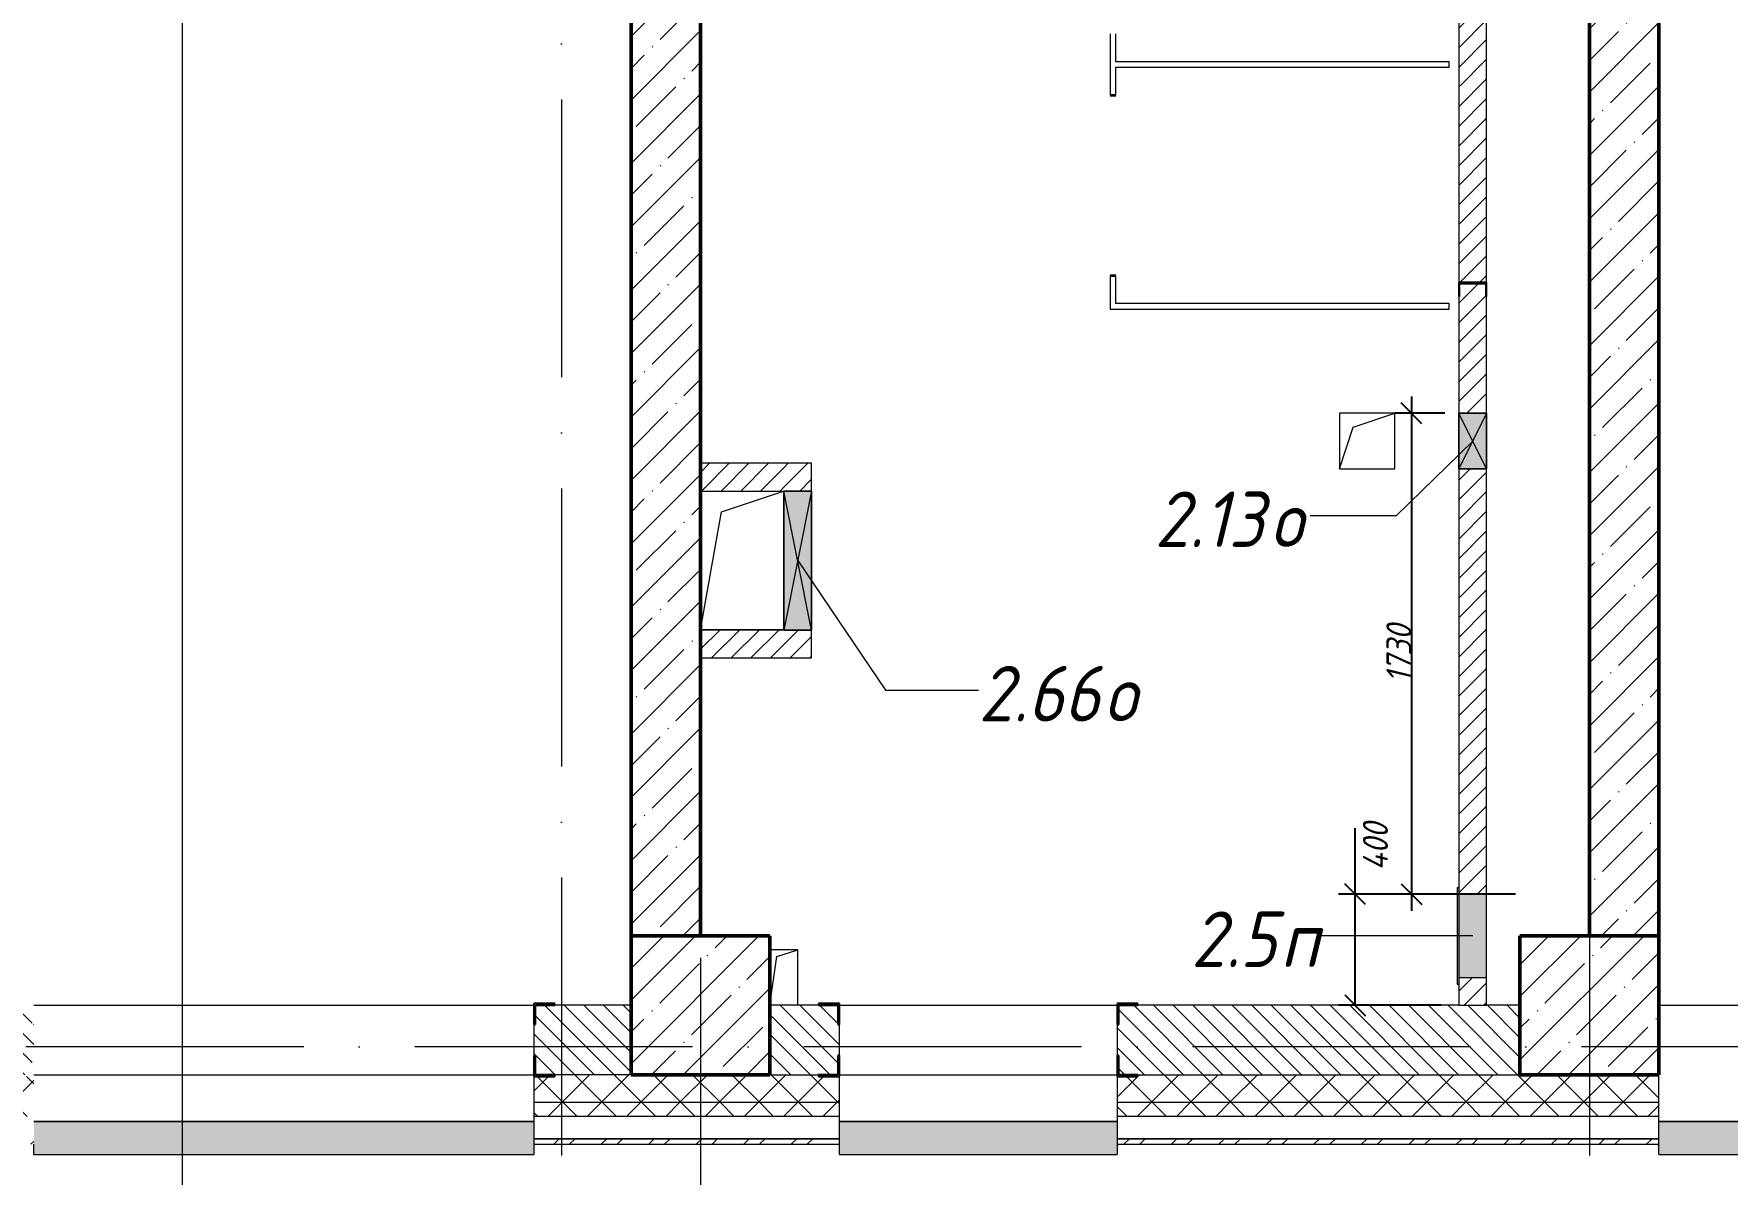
# Model space of a CAD drawing. Header units: millimetres. Extents: x -537608 to 253996, y -217170 to 186033.
# Drawn here: x -123548 to -117452, y 9447 to 13550 of the extents above; entities that cross this region are included whole.
import ezdxf

# ---------------------------------------------------------------- set-up
doc = ezdxf.new("R2010")
doc.units = ezdxf.units.MM
doc.linetypes.add('50_200_ШТРИХ_1Т_ш5_п1_п1_', pattern=[1400, 1000, -200, 0, -200])
for name, color, linetype, lineweight in [('A-____-____-DIMS', 7, 'Continuous', 9), ('A-DETL-GENF-OTLN', 7, 'Continuous', 9), ('A-DOOR-OPNG-MCUT', 7, 'Continuous', 35), ('A-FLOR-____-OTLN', 7, 'Continuous', 9), ('A-GENM-____-MCUT', 7, 'Continuous', 25), ('A-GENM-____-OTLN', 7, 'Continuous', 9), ('A-GENM-____-OTLN-1', 7, 'Continuous', 25), ('A-GLAZ-____-IDEN', 7, 'Continuous', 9), ('A-GLAZ-____-OTLN', 7, 'Continuous', 9), ('A-WALL-____-MCUT', 7, 'Continuous', 13), ('A-WALL-____-MCUT-1', 7, 'Continuous', 9), ('A-WALL-____-MCUT-2', 7, 'Continuous', 50), ('A-WALL-____-OTLN', 7, 'Continuous', 9), ('A-WALL-____-PATT-1', 7, 'Continuous', 9), ('A-WALL-FNSH-MCUT-1', 7, 'Continuous', 9), ('S-COLS-____-MCUT', 7, 'Continuous', 50), ('S-COLS-____-OTLN', 7, 'Continuous', 9), ('S-GRID-____-OTLN-1', 7, '50_200_ШТРИХ_1Т_ш5_п1_п1_', 9)]:
    doc.layers.add(name, color=color, linetype=linetype, lineweight=lineweight)
for name, color, linetype, lineweight, true_color in [('A-DOOR-____-OTLN-1', 7, 'Continuous', 9, 0xffffff), ('A-GLAZ-____-OTLN-1', 7, 'Continuous', 9, 0xc0c0c0), ('G-____-____-SYMB-1', 9, 'Continuous', 9, 0x808080)]:
    doc.layers.add(name, color=color, linetype=linetype, lineweight=lineweight, true_color=true_color)
doc.styles.add('ISOCPEUR_I_11', font='isocpeui.ttf', dxfattribs={"width": 0.9, "height": 200})
doc.styles.add('ISOCPEUR_I_7', font='isocpeui.ttf', dxfattribs={"width": 0.9, "height": 90})
doc.dimstyles.new('ISO-1_8_0_9К_СРЕДНИЙ_Кладочные_1', dxfattribs={"dimscale": 304.8, "dimtxt": 89.638306, "dimasz": 0.246063, "dimexe": 0.19685, "dimexo": 0, "dimgap": 0, "dimtad": 1, "dimdec": 3, "dimrnd": 0.001, "dimdsep": 46, "dimtxsty": 'ISOCPEUR_I_7', "dimblk1": 'OBLIQUE', "dimblk2": 'OBLIQUE', "dimsah": 1, "dimcen": 0.09, "dimdle": 0.19685, "dimazin": 0, "dimtfac": 1, "dimtdec": 4, "dimtix": 1, "dimtmove": 0, "dimatfit": 3, "dimfxl": 1, "dimtvp": 1, "dimtolj": 1, "dimtzin": 0, "dimarcsym": 2})
doc.dimstyles.new('ISO-1_8_0_9К_СРЕДНИЙ_Кладочные_2', dxfattribs={"dimscale": 304.8, "dimtxt": 89.638306, "dimasz": 0.246063, "dimexe": 0.19685, "dimexo": 0, "dimgap": 0, "dimtad": 1, "dimdec": 3, "dimrnd": 0.001, "dimdsep": 46, "dimtxsty": 'ISOCPEUR_I_7', "dimblk1": 'OBLIQUE', "dimblk2": 'OBLIQUE', "dimsah": 1, "dimcen": 0.09, "dimdle": 0.19685, "dimazin": 0, "dimtfac": 1, "dimtdec": 4, "dimtix": 1, "dimtmove": 1, "dimatfit": 3, "dimfxl": 1, "dimtvp": 1, "dimtolj": 1, "dimtzin": 0, "dimarcsym": 2})
pattern_1 = [(135, (-184647.673, -45376.493), (-35.35534, -35.35534), [])]
pattern_2 = [(45, (-184647.67, -45376.5), (-114.04925, 114.04925), []), (45, (-184533.62, -45376.5), (-114.04925, 114.04925), [201.612, -40.322, 3.353, -36.97])]
pattern_3 = [(45, (-184647.67, -45376.49), (-70.71068, 70.71068), []), (135, (-184647.67, -45376.49), (-70.71068, -70.71068), [])]
pattern_4 = [(45, (-184647.673, -45376.493), (-35.35534, 35.35534), [])]

# ---------------------------------------------------------------- blocks, each defined once
blk = doc.blocks.new('BSC_Колонна _Прямоугольная - 500х500-V19-АР1_План отверстий 2 этажа в осях 1-64_Ю-ЯЯ')
at = {"layer": 'S-COLS-____-OTLN'}
h = blk.add_hatch(dxfattribs=at)
h.set_pattern_fill('FP_28', color=256, style=0, pattern_type=2)
h.set_pattern_definition([(45, (-63500, -55431.04), (-114.04925, 114.04925), []), (45, (-63385.95, -55431.04), (-114.04925, 114.04925), [201.613, -40.323, 3.353, -36.97])])
h.paths.add_polyline_path([(-250, -250), (250, -250), (250, 250), (-250, 250)], flags=0)
at = {"layer": 'S-COLS-____-MCUT'}
for p, q in [((250, 250), (-250, 250)), ((-250, 250), (-250, -250)), ((250, -250), (250, 250)), ((-250, -250), (250, -250))]:
    blk.add_line(p, q, dxfattribs=at)
blk = doc.blocks.new('BSC_Колонна _Прямоугольная - 500х500-V60-АР1_План отверстий 2 этажа в осях 1-64_Ю-ЯЯ')
at = {"layer": 'S-COLS-____-OTLN'}
h = blk.add_hatch(dxfattribs=at)
h.set_pattern_fill('FP_71', color=256, style=0, pattern_type=2)
h.set_pattern_definition([(45, (-66700, -55431.04), (-114.04925, 114.04925), []), (45, (-66585.95, -55431.04), (-114.04925, 114.04925), [201.613, -40.323, 3.353, -36.97])])
h.paths.add_polyline_path([(-250, -250), (250, -250), (250, 250), (-250, 250)], flags=0)
at = {"layer": 'S-COLS-____-MCUT'}
for p, q in [((250, 250), (-250, 250)), ((-250, 250), (-250, -250)), ((250, -250), (250, 250)), ((-250, -250), (250, -250))]:
    blk.add_line(p, q, dxfattribs=at)
blk = doc.blocks.new('DOR_ДУ_распашная__1Ст_Прямоугольная_ШЕР - Вн_650х2100h_Кабинки С_у-18405741-АР1_План отверстий 2 этажа в осях 1-64_Ю-ЯЯ')
at = {"layer": 'A-DOOR-OPNG-MCUT'}
for p, q in [((-325, -10), (-325, 10)), ((325, 10), (325, -10))]:
    blk.add_line(p, q, dxfattribs=at)
blk = doc.blocks.new('Фахверк_СКБ_Уголок - 250_2700-27497298-АР1_План отверстий 2 этажа в осях 1-64_Ю-ЯЯ')
at = {"layer": 'A-GENM-____-MCUT'}
for p, q in [((200, 181), (125, 181)), ((125, 181), (125, 106)), ((131, 106), (131, 175)), ((131, 175), (200, 175)), ((200, 175), (200, 181)), ((125, 106), (131, 106)), ((131, -6), (125, -6)), ((125, -6), (125, -81)), ((131, -75), (131, -6)), ((125, -81), (200, -81)), ((200, -75), (131, -75)), ((200, -81), (200, -75))]:
    blk.add_line(p, q, dxfattribs=at)
blk = doc.blocks.new('154_Фахверк_СКБ_Швеллер - Тип_100_3960-28331862-АР1_План отверстий 2 этажа в осях 1-64_Ю-ЯЯ')
at = {"layer": 'A-GENM-____-MCUT'}
for p, q in [((175, 50), (125, 50)), ((125, 50), (125, -50)), ((128, 47), (175, 47)), ((128, -47), (128, 47)), ((175, 47), (175, 50)), ((125, -50), (175, -50)), ((175, -47), (128, -47)), ((175, -50), (175, -47))]:
    blk.add_line(p, q, dxfattribs=at)
blk = doc.blocks.new('AR_Отверстие Ниша - Лючок-32402834-АР1_План отверстий 2 этажа в осях 1-64_Ю-ЯЯ')
at = {"layer": 'A-GLAZ-____-OTLN'}
blk.add_hatch(color=256, dxfattribs=at).paths.add_polyline_path([(150, -50), (150, 50), (-150, 50), (-150, -50)], flags=0)
for p, q in [((150, 50), (-150, 50)), ((-150, 50), (-150, -50)), ((150, -50), (150, 50)), ((-150, -50), (150, -50))]:
    blk.add_line(p, q, dxfattribs=at)
blk = doc.blocks.new('Л_Общий_Лючок - Лючок-29683982-АР1_План отверстий 2 этажа в осях 1-64_Ю-ЯЯ')
at = {"layer": 'A-GLAZ-____-OTLN-1'}
blk.add_hatch(color=256, dxfattribs=at).paths.add_polyline_path([(-24, 0), (324, 0), (324, 6), (-24, 6)], flags=0)
at = {"layer": 'A-GLAZ-____-OTLN'}
for p, q in [((324, 6), (-24, 6)), ((-24, 6), (-24, 0)), ((324, 6), (324, 0))]:
    blk.add_line(p, q, dxfattribs=at)
blk = doc.blocks.new('AR_Отверстие прямоугольное _в стене_ - AR_Отверстие прямоугольное _в стене__ВК-32402728-АР1_План отверстий 2 этажа в осях 1-64_Ю-ЯЯ')
at = {"layer": 'A-GLAZ-____-OTLN'}
blk.add_hatch(color=256, dxfattribs=at).paths.add_polyline_path([(100, 50), (-100, 50), (-100, -50), (100, -50)], flags=0)
at = {"layer": 'A-DETL-GENF-OTLN'}
for p, q in [((-100, -50), (-100, 50)), ((-100, 50), (100, 50)), ((100, 50), (-100, -50)), ((-100, 50), (100, -50)), ((100, 50), (-100, 50)), ((-100, 50), (-100, -50)), ((100, 50), (100, -50)), ((100, -50), (100, 50)), ((100, -50), (-100, -50)), ((-100, -50), (100, -50))]:
    blk.add_line(p, q, dxfattribs=at)
blk = doc.blocks.new('AR_Отверстие прямоугольное _в плите_ - AR_Отверстие прямоугольное _в плите_-30459207-АР1_План отверстий 2 этажа в осях 1-64_Ю-ЯЯ')
at = {"layer": 'A-GENM-____-OTLN'}
for p, q in [((100, 100), (-100, 100)), ((-100, 100), (-100, -100)), ((-50, 50), (100, 100)), ((100, -100), (100, 100)), ((-100, -100), (-50, 50)), ((-100, -100), (100, -100))]:
    blk.add_line(p, q, dxfattribs=at)
blk = doc.blocks.new('AR_Отверстие прямоугольное _в плите_ - AR_Отверстие прямоугольное _в плите_-30510843-АР1_План отверстий 2 этажа в осях 1-64_Ю-ЯЯ')
at = {"layer": 'A-GENM-____-OTLN'}
for p, q in [((50, 100), (-50, 100)), ((-50, -100), (-25, 75)), ((-25, 75), (50, 100)), ((50, -100), (50, 100))]:
    blk.add_line(p, q, dxfattribs=at)
blk = doc.blocks.new('AR_Отверстие прямоугольное _в плите_ - AR_Отверстие прямоугольное _в плите_-V185-АР1_План отверстий 2 этажа в осях 1-64_Ю-ЯЯ')
at = {"layer": 'A-GENM-____-OTLN'}
for p, q in [((-75, 175), (148.4, 249.5)), ((-150, -250), (-75, 175)), ((-150, -250), (150, -250))]:
    blk.add_line(p, q, dxfattribs=at)
blk = doc.blocks.new('Отлив_СКБ - Отлив витража_120_НВФ-31885283-АР1_План отверстий 2 этажа в осях 1-64_Ю-ЯЯ')
at = {"layer": 'A-GLAZ-____-OTLN-1'}
for points in [[(426.1, -2), (1000, -2), (1000, 0), (0, 0), (0, -2)], [(426.1, -120), (1000, -120), (1000, -2), (0, -2), (0, -120)]]:
    blk.add_hatch(color=256, dxfattribs=at).paths.add_polyline_path(points, flags=0)
at = {"layer": 'A-GLAZ-____-OTLN'}
for p, q in [((0, 0), (1000, 0)), ((1000, -2), (0, -2)), ((0, -120), (0, -83)), ((0, -120), (1000, -120)), ((1000, -83), (1000, -120))]:
    blk.add_line(p, q, dxfattribs=at)
blk = doc.blocks.new('Отлив_СКБ - Отлив витража_120_НВФ-31885687-АР1_План отверстий 2 этажа в осях 1-64_Ю-ЯЯ')
at = {"layer": 'A-GLAZ-____-OTLN-1'}
for points in [[(0, 0), (0, -2), (1800, -2), (1800, 0), (1023.3, 0)], [(0, -83), (0, -120), (1800, -120), (1800, -2), (0, -2), (0, -63)]]:
    blk.add_hatch(color=256, dxfattribs=at).paths.add_polyline_path(points, flags=0)
at = {"layer": 'A-GLAZ-____-OTLN'}
for p, q in [((0, 0), (1800, 0)), ((1800, -2), (0, -2)), ((0, -120), (0, -83)), ((0, -120), (1800, -120)), ((1800, -83), (1800, -120))]:
    blk.add_line(p, q, dxfattribs=at)
blk = doc.blocks.new('AR_Отверстие прямоугольное _в стене__БезПР - AR_Отверстие прямоугольное _в стене__БезПР-36789228-АР1_План отверстий 2 этажа в осях 1-64_Ю-ЯЯ')
at = {"layer": 'A-GLAZ-____-OTLN'}
blk.add_hatch(color=256, dxfattribs=at).paths.add_polyline_path([(250, -50), (250, 50), (-250, 50), (-250, -50), (-193.5, -50)], flags=0)
at = {"layer": 'A-DETL-GENF-OTLN'}
for p, q in [((-250, -50), (-250, 50)), ((-250, 50), (250, 50)), ((250, 50), (-250, -50)), ((-250, 50), (250, -50)), ((250, 50), (-250, 50)), ((-250, 50), (-250, -50)), ((250, 50), (250, -50)), ((250, -50), (250, 50)), ((250, -50), (-250, -50)), ((-250, -50), (250, -50))]:
    blk.add_line(p, q, dxfattribs=at)
at = {"layer": 'A-GLAZ-____-OTLN'}
blk.add_line((250, 50), (-250, 50), dxfattribs=at)
blk = doc.blocks.new('_Oblique')
at = {"color": 0, "linetype": 'ByBlock', "lineweight": -2}
blk.add_line((-0.5, -0.5), (0.5, 0.5), dxfattribs=at)
blk = doc.blocks.new('*D2278')
at = {"layer": 'A-____-____-DIMS', "color": 0, "lineweight": -2, "transparency": 16777216}
for p, q in [((-118587.8, 12244.5), (-118587.8, 10394.5)), ((-118467.7, 12184.5), (-118647.8, 12184.5)), ((-118213.3, 10454.5), (-118647.8, 10454.5))]:
    blk.add_line(p, q, dxfattribs=at)
at = {"layer": 'Defpoints', "color": 0, "transparency": 16777216}
for p in [(-118467.7, 12184.5), (-118587.8, 10454.5), (-118213.3, 10454.5)]:
    blk.add_point(p, dxfattribs=at)
at = {"layer": 'A-____-____-DIMS', "color": 0, "lineweight": -2, "transparency": 16777216, "xscale": 75, "yscale": 75, "zscale": 75}
for p, rotation in [((-118587.8, 12184.5), 90), ((-118587.8, 10454.5), 270)]:
    blk.add_blockref('_Oblique', p, dxfattribs=dict(at, rotation=rotation))
at = {"layer": 'A-____-____-DIMS', "color": 0, "transparency": 16777216, "insert": (-118633.3, 11319.5), "char_height": 90, "width": 504.733, "attachment_point": 5, "rotation": 90, "style": 'ISOCPEUR_I_7'}
blk.add_mtext('\\A1;1730', dxfattribs=at)
blk = doc.blocks.new('*D2279')
at = {"layer": 'A-____-____-DIMS', "color": 0, "lineweight": -2, "transparency": 16777216}
for p, q in [((-118790.9, 10454.5), (-118790.9, 10692.4)), ((-118790.9, 10054.5), (-118790.9, 10514.5)), ((-118213.3, 10454.5), (-118850.9, 10454.5)), ((-118481.7, 10054.5), (-118850.9, 10054.5))]:
    blk.add_line(p, q, dxfattribs=at)
at = {"layer": 'Defpoints', "color": 0, "transparency": 16777216}
for p in [(-118213.3, 10454.5), (-118790.9, 10054.5), (-118481.7, 10054.5)]:
    blk.add_point(p, dxfattribs=at)
at = {"layer": 'A-____-____-DIMS', "color": 0, "lineweight": -2, "transparency": 16777216, "xscale": 75, "yscale": 75, "zscale": 75}
for p, rotation in [((-118790.9, 10454.5), 90), ((-118790.9, 10054.5), 270)]:
    blk.add_blockref('_Oblique', p, dxfattribs=dict(at, rotation=rotation))
at = {"layer": 'A-____-____-DIMS', "color": 0, "transparency": 16777216, "insert": (-118762.9, 10539.3), "char_height": 90, "width": 426.127, "attachment_point": 1, "rotation": 90, "line_spacing_factor": 1.149209, "style": 'ISOCPEUR_I_7'}
blk.add_mtext('\\A1;400', dxfattribs=at)

msp = doc.modelspace()

# ---------------------------------------------------------------- hatches: boundary and pattern name
at = {"layer": 'A-WALL-____-PATT-1'}
h = msp.add_hatch(dxfattribs=at)
h.set_pattern_fill('FP_13', color=256, style=0, pattern_type=2)
h.set_pattern_definition(pattern_2)
h.paths.add_polyline_path([(-117947.6725, 10304.5485), (-117697.6725, 10304.5485), (-117697.6725, 17804.5485), (-117947.6725, 17804.5485), (-117947.6725, 11848.0984)], flags=0)
h = msp.add_hatch(dxfattribs=at)
h.set_pattern_fill('FP_5', color=256, style=0, pattern_type=2)
h.set_pattern_definition(pattern_4)
h.paths.add_polyline_path([(-118417.6725, 10054.5485), (-118317.6725, 10054.5485), (-118317.6725, 10154.5485), (-118417.6725, 10154.5485)], flags=0)
h.paths.add_polyline_path([(-118325.4395, 10454.5485), (-118317.6725, 10454.5485), (-118317.6725, 11984.5485), (-118417.6725, 11984.5485), (-118417.6725, 10454.5485)], flags=0)
h.paths.add_polyline_path([(-118359.0317, 12184.5485), (-118317.6725, 12184.5485), (-118317.6725, 12604.5485), (-118320.6725, 12604.5485), (-118320.6725, 12651.5485), (-118414.6725, 12651.5485), (-118414.6725, 12604.5485), (-118417.6725, 12604.5485), (-118417.6725, 12184.5485), (-118414.6725, 12184.5485)], flags=0)
h.paths.add_polyline_path([(-118317.6725, 12654.5485), (-118317.6725, 13644.5485), (-118417.6725, 13644.5485), (-118417.6725, 12654.5485), (-118320.6725, 12654.5485)], flags=0)
h.paths.add_polyline_path([(-118395.1483, 14044.5485), (-118317.6725, 14044.5485), (-118317.6725, 14474.5485), (-118417.6725, 14474.5485), (-118417.6725, 14044.5485)], flags=0)
h.paths.add_polyline_path([(-118317.6725, 14974.5485), (-118317.6725, 17189.5485), (-118417.6725, 17189.5485), (-118417.6725, 14974.5485), (-118413.2065, 14974.5485)], flags=0)
h.paths.add_polyline_path([(-118317.6725, 17489.5485), (-118317.6725, 17604.5485), (-118417.6725, 17604.5485), (-118417.6725, 17489.5485), (-118322.4642, 17489.5485)], flags=0)
h = msp.add_hatch(dxfattribs=at)
h.set_pattern_fill('FP_13', color=256, style=0, pattern_type=2)
h.set_pattern_definition(pattern_2)
h.paths.add_polyline_path([(-121147.6725, 10304.5485), (-121147.6725, 16854.5485), (-121397.6725, 16854.5485), (-121397.6725, 10304.5485)], flags=0)
h.paths.add_polyline_path([(-121356.0059, 17104.5485), (-121147.6725, 17104.5485), (-121147.6725, 17304.5485), (-121397.6725, 17304.5485), (-121397.6725, 17104.5485)], flags=0)
h = msp.add_hatch(dxfattribs=at)
h.set_pattern_fill('FP_5', color=256, style=0, pattern_type=2)
h.set_pattern_definition(pattern_4)
h.paths.add_polyline_path([(-121147.6725, 11904.5485), (-120847.6725, 11904.5485), (-120847.6725, 12004.5485), (-121147.6725, 12004.5485)], flags=0)
h = msp.add_hatch(dxfattribs=at)
h.set_pattern_fill('FP_5', color=256, style=0, pattern_type=2)
h.set_pattern_definition(pattern_4)
h.paths.add_polyline_path([(-120747.6725, 11904.5485), (-120747.6725, 12004.5485), (-120847.6725, 12004.5485), (-120847.6725, 11904.5485)], flags=0)
h = msp.add_hatch(dxfattribs=at)
h.set_pattern_fill('FP_5', color=256, style=0, pattern_type=2)
h.set_pattern_definition(pattern_4)
h.paths.add_polyline_path([(-121147.6725, 11304.5485), (-120747.6725, 11304.5485), (-120747.6725, 11404.5485), (-121147.6725, 11404.5485)], flags=0)
h = msp.add_hatch(dxfattribs=at)
h.set_pattern_fill('FP_6', color=256, style=0, pattern_type=2)
h.set_pattern_definition(pattern_1)
h.paths.add_polyline_path([(-121741.6725, 9804.5485), (-121397.6725, 9804.5485), (-121397.6725, 10054.5485), (-121741.6725, 10054.5485), (-121741.6725, 9985.5485), (-121747.6725, 9985.5485), (-121747.6725, 9873.5485), (-121741.6725, 9873.5485)], flags=0)
h.paths.add_polyline_path([(-123622.6725, 9804.5485), (-123553.6725, 9804.5485), (-123553.6725, 9873.5485), (-123547.6725, 9873.5485), (-123547.6725, 9985.5485), (-123553.6725, 9985.5485), (-123553.6725, 10054.5485), (-124741.6725, 10054.5485), (-124741.6725, 9985.5485), (-124747.6725, 9985.5485), (-124747.6725, 9873.5485), (-124741.6725, 9873.5485), (-124741.6725, 9804.5485), (-124567.8309, 9804.5485)], flags=0)
h.paths.add_polyline_path([(-126553.6725, 9804.5485), (-126553.6725, 9873.5485), (-126547.6725, 9873.5485), (-126547.6725, 9985.5485), (-126553.6725, 9985.5485), (-126553.6725, 10054.5485), (-126897.6725, 10054.5485), (-126897.6725, 9804.5485), (-126622.6725, 9804.5485)], flags=0)
h = msp.add_hatch(dxfattribs=at)
h.set_pattern_fill('FP_6', color=256, style=0, pattern_type=2)
h.set_pattern_definition(pattern_1)
h.paths.add_polyline_path([(-118197.6725, 9804.5485), (-118197.6725, 10054.5485), (-119641.6725, 10054.5485), (-119641.6725, 9985.5485), (-119647.6725, 9985.5485), (-119647.6725, 9873.5485), (-119641.6725, 9873.5485), (-119641.6725, 9804.5485), (-119265.3289, 9804.5485)], flags=0)
h.paths.add_polyline_path([(-120897.6725, 9804.5485), (-120653.6725, 9804.5485), (-120653.6725, 9873.5485), (-120647.6725, 9873.5485), (-120647.6725, 9985.5485), (-120653.6725, 9985.5485), (-120653.6725, 10054.5485), (-120897.6725, 10054.5485), (-120897.6725, 10048.5485)], flags=0)
h = msp.add_hatch(dxfattribs=at)
h.set_pattern_fill('FP_1', color=256, style=0, pattern_type=2)
h.set_pattern_definition(pattern_3)
h.paths.add_polyline_path([(-110427.8256, 9704.5485), (-110347.6725, 9704.5485), (-110347.6725, 9804.5485), (-116697.6725, 9804.5485), (-116697.6725, 9704.5485), (-113962.8269, 9704.5485)], flags=0)
h.paths.add_polyline_path([(-119647.6725, 9704.5485), (-117697.6725, 9704.5485), (-117697.6725, 9804.5485), (-119572.6725, 9804.5485), (-119572.6725, 9798.5485), (-119647.6725, 9798.5485)], flags=0)
h.paths.add_polyline_path([(-120647.6725, 9704.5485), (-120647.6725, 9798.5485), (-120722.6725, 9798.5485), (-120722.6725, 9804.5485), (-121672.6725, 9804.5485), (-121672.6725, 9798.5485), (-121747.6725, 9798.5485), (-121747.6725, 9704.5485), (-121032.8296, 9704.5485)], flags=0)
h.paths.add_polyline_path([(-124567.8309, 9704.5485), (-123547.6725, 9704.5485), (-123547.6725, 9798.5485), (-123622.6725, 9798.5485), (-123622.6725, 9804.5485), (-124672.6725, 9804.5485), (-124672.6725, 9798.5485), (-124747.6725, 9798.5485), (-124747.6725, 9704.5485), (-124672.6725, 9704.5485)], flags=0)
h.paths.add_polyline_path([(-126547.6725, 9704.5485), (-126547.6725, 9798.5485), (-126622.6725, 9798.5485), (-126622.6725, 9804.5485), (-127672.6725, 9804.5485), (-127672.6725, 9798.5485), (-127747.6725, 9798.5485), (-127747.6725, 9704.5485), (-127219.0819, 9704.5485)], flags=0)
h.paths.add_polyline_path([(-130312.2081, 9704.5485), (-129547.6725, 9704.5485), (-129547.6725, 9798.5485), (-129622.6725, 9798.5485), (-129622.6725, 9804.5485), (-130672.6725, 9804.5485), (-130672.6725, 9798.5485), (-130747.6725, 9798.5485), (-130747.6725, 9704.5485), (-130397.6725, 9704.5485)], flags=0)
h.paths.add_polyline_path([(-132622.6725, 9704.5485), (-132547.6725, 9704.5485), (-132547.6725, 9798.5485), (-132622.6725, 9798.5485), (-132622.6725, 9804.5485), (-133672.6725, 9804.5485), (-133672.6725, 9798.5485), (-133747.6725, 9798.5485), (-133747.6725, 9704.5485), (-133405.3343, 9704.5485)], flags=0)
h.paths.add_polyline_path([(-136747.6725, 9704.5485), (-135547.6725, 9704.5485), (-135547.6725, 9798.5485), (-135622.6725, 9798.5485), (-135622.6725, 9804.5485), (-136672.6725, 9804.5485), (-136672.6725, 9798.5485), (-136747.6725, 9798.5485)], flags=0)
h.paths.add_polyline_path([(-142172.6725, 9704.5485), (-142097.6725, 9704.5485), (-142097.6725, 9798.5485), (-142172.6725, 9798.5485), (-142172.6725, 9804.5485), (-143222.6725, 9804.5485), (-143222.6725, 9798.5485), (-143297.6725, 9798.5485), (-143297.6725, 9704.5485), (-142242.8376, 9704.5485)], flags=0)
h.paths.add_polyline_path([(-140222.6725, 9704.5485), (-138547.6725, 9704.5485), (-138547.6725, 9798.5485), (-138622.6725, 9798.5485), (-138622.6725, 9804.5485), (-140222.6725, 9804.5485), (-140222.6725, 9798.5485), (-140297.6725, 9798.5485), (-140297.6725, 9704.5485)], flags=0)
h.paths.add_polyline_path([(-145172.6725, 9704.5485), (-145097.6725, 9704.5485), (-145097.6725, 9798.5485), (-145172.6725, 9798.5485), (-145172.6725, 9804.5485), (-146222.6725, 9804.5485), (-146222.6725, 9798.5485), (-146297.6725, 9798.5485), (-146297.6725, 9704.5485), (-145447.6725, 9704.5485)], flags=0)
h.paths.add_polyline_path([(-148097.6725, 9704.5485), (-148097.6725, 9798.5485), (-148172.6725, 9798.5485), (-148172.6725, 9804.5485), (-149222.6725, 9804.5485), (-149222.6725, 9798.5485), (-149297.6725, 9798.5485), (-149297.6725, 9704.5485), (-148429.09, 9704.5485)], flags=0)
h.paths.add_polyline_path([(-152297.6725, 9704.5485), (-151097.6725, 9704.5485), (-151097.6725, 9798.5485), (-151172.6725, 9798.5485), (-151172.6725, 9804.5485), (-152222.6725, 9804.5485), (-152222.6725, 9798.5485), (-152297.6725, 9798.5485)], flags=0)
h.paths.add_polyline_path([(-154097.6725, 9704.5485), (-154097.6725, 9798.5485), (-154172.6725, 9798.5485), (-154172.6725, 9804.5485), (-155222.6725, 9804.5485), (-155222.6725, 9798.5485), (-155297.6725, 9798.5485), (-155297.6725, 9704.5485), (-154172.6725, 9704.5485)], flags=0)
h.paths.add_polyline_path([(-157947.6725, 9704.5485), (-157097.6725, 9704.5485), (-157097.6725, 9798.5485), (-157172.6725, 9798.5485), (-157172.6725, 9804.5485), (-158222.6725, 9804.5485), (-158222.6725, 9798.5485), (-158297.6725, 9798.5485), (-158297.6725, 9704.5485), (-158150.3436, 9704.5485)], flags=0)
h.paths.add_polyline_path([(-160097.6725, 9704.5485), (-160097.6725, 9798.5485), (-160172.6725, 9798.5485), (-160172.6725, 9804.5485), (-161222.6725, 9804.5485), (-161222.6725, 9798.5485), (-161297.6725, 9798.5485), (-161297.6725, 9704.5485), (-160801.5946, 9704.5485)], flags=0)
h.paths.add_polyline_path([(-163097.6725, 9704.5485), (-163097.6725, 9798.5485), (-163172.6725, 9798.5485), (-163172.6725, 9804.5485), (-164222.6725, 9804.5485), (-164222.6725, 9798.5485), (-164297.6725, 9798.5485), (-164297.6725, 9704.5485), (-163172.6725, 9704.5485)], flags=0)
h.paths.add_polyline_path([(-166097.6725, 9704.5485), (-166097.6725, 9798.5485), (-166172.6725, 9798.5485), (-166172.6725, 9804.5485), (-167222.6725, 9804.5485), (-167222.6725, 9798.5485), (-167297.6725, 9798.5485), (-167297.6725, 9704.5485), (-166104.0966, 9704.5485)], flags=0)
h.paths.add_polyline_path([(-168297.6725, 9704.5485), (-168297.6725, 9798.5485), (-168372.6725, 9798.5485), (-168372.6725, 9804.5485), (-178097.6725, 9804.5485), (-178097.6725, 9704.5485), (-168755.3476, 9704.5485)], flags=0)
h.paths.add_polyline_path([(-179097.6725, 9704.5485), (-179097.6725, 9804.5485), (-187097.6725, 9804.5485), (-187097.6725, 9704.5485), (-181127.8523, 9704.5485)], flags=0)
h = msp.add_hatch(dxfattribs=at)
h.set_pattern_fill('FP_1', color=256, style=0, pattern_type=2)
h.set_pattern_definition(pattern_3)
h.paths.add_polyline_path([(-110347.6725, 9654.5485), (-110347.6725, 9704.5485), (-116697.6725, 9704.5485), (-116697.6725, 9654.5485), (-110427.8256, 9654.5485)], flags=0)
h.paths.add_polyline_path([(-117697.6725, 9654.5485), (-117697.6725, 9704.5485), (-119647.6725, 9704.5485), (-119647.6725, 9654.5485), (-119265.3289, 9654.5485)], flags=0)
h.paths.add_polyline_path([(-120647.6725, 9654.5485), (-120647.6725, 9704.5485), (-121747.6725, 9704.5485), (-121747.6725, 9654.5485), (-121032.8296, 9654.5485)], flags=0)
h.paths.add_polyline_path([(-123547.6725, 9654.5485), (-123547.6725, 9704.5485), (-124747.6725, 9704.5485), (-124747.6725, 9654.5485), (-124567.8309, 9654.5485)], flags=0)
h.paths.add_polyline_path([(-126547.6725, 9654.5485), (-126547.6725, 9704.5485), (-127747.6725, 9704.5485), (-127747.6725, 9654.5485), (-127219.0819, 9654.5485)], flags=0)
h.paths.add_polyline_path([(-129547.6725, 9654.5485), (-129547.6725, 9704.5485), (-130747.6725, 9704.5485), (-130747.6725, 9654.5485), (-129870.3329, 9654.5485)], flags=0)
h.paths.add_polyline_path([(-133747.6725, 9654.5485), (-132547.6725, 9654.5485), (-132547.6725, 9704.5485), (-133747.6725, 9704.5485)], flags=0)
h.paths.add_polyline_path([(-136056.5853, 9654.5485), (-135547.6725, 9654.5485), (-135547.6725, 9704.5485), (-136747.6725, 9704.5485), (-136747.6725, 9654.5485)], flags=0)
h.paths.add_polyline_path([(-140297.6725, 9654.5485), (-138547.6725, 9654.5485), (-138547.6725, 9704.5485), (-140297.6725, 9704.5485)], flags=0)
h.paths.add_polyline_path([(-143297.6725, 9654.5485), (-142097.6725, 9654.5485), (-142097.6725, 9704.5485), (-143297.6725, 9704.5485)], flags=0)
h.paths.add_polyline_path([(-145097.6725, 9654.5485), (-145097.6725, 9704.5485), (-146297.6725, 9704.5485), (-146297.6725, 9654.5485), (-145777.8389, 9654.5485)], flags=0)
h.paths.add_polyline_path([(-151097.6725, 9654.5485), (-151097.6725, 9704.5485), (-152297.6725, 9704.5485), (-152297.6725, 9654.5485)], flags=0)
h.paths.add_polyline_path([(-149297.6725, 9654.5485), (-148097.6725, 9654.5485), (-148097.6725, 9704.5485), (-149297.6725, 9704.5485)], flags=0)
h.paths.add_polyline_path([(-154097.6725, 9654.5485), (-154097.6725, 9704.5485), (-155297.6725, 9704.5485), (-155297.6725, 9654.5485), (-154615.3423, 9654.5485)], flags=0)
h.paths.add_polyline_path([(-157097.6725, 9654.5485), (-157097.6725, 9704.5485), (-158297.6725, 9704.5485), (-158297.6725, 9654.5485), (-157266.5933, 9654.5485)], flags=0)
h.paths.add_polyline_path([(-161297.6725, 9654.5485), (-160097.6725, 9654.5485), (-160097.6725, 9704.5485), (-161297.6725, 9704.5485)], flags=0)
h.paths.add_polyline_path([(-163097.6725, 9654.5485), (-163097.6725, 9704.5485), (-164297.6725, 9704.5485), (-164297.6725, 9654.5485), (-163452.8456, 9654.5485)], flags=0)
h.paths.add_polyline_path([(-166104.0966, 9654.5485), (-166097.6725, 9654.5485), (-166097.6725, 9704.5485), (-167297.6725, 9704.5485), (-167297.6725, 9654.5485), (-166987.847, 9654.5485)], flags=0)
h.paths.add_polyline_path([(-168297.6725, 9654.5485), (-168297.6725, 9704.5485), (-178097.6725, 9704.5485), (-178097.6725, 9654.5485), (-168755.3476, 9654.5485)], flags=0)
h.paths.add_polyline_path([(-179097.6725, 9654.5485), (-179097.6725, 9704.5485), (-187197.6725, 9704.5485), (-187197.6725, 9654.5485), (-181127.8523, 9654.5485)], flags=0)
h = msp.add_hatch(dxfattribs=at)
h.set_pattern_fill('FP_3', color=256, style=0, pattern_type=2)
h.set_pattern_definition([(45, (-184647.67, -45376.49), (-85.53659, 85.53659), []), (45, (-184590.65, -45376.49), (-85.53659, 85.53659), [])])
h.paths.add_polyline_path([(-110447.6725, 9554.5485), (-110447.6725, 9574.5485), (-116697.6725, 9574.5485), (-116697.6725, 9554.5485), (-113962.8269, 9554.5485)], flags=0)
h.paths.add_polyline_path([(-117697.6725, 9554.5485), (-117697.6725, 9574.5485), (-119647.6725, 9574.5485), (-119647.6725, 9554.5485), (-119265.3289, 9554.5485)], flags=0)
h.paths.add_polyline_path([(-120647.6725, 9554.5485), (-120647.6725, 9574.5485), (-121747.6725, 9574.5485), (-121747.6725, 9554.5485), (-121032.8296, 9554.5485)], flags=0)
h.paths.add_polyline_path([(-123547.6725, 9554.5485), (-123547.6725, 9574.5485), (-124127.6725, 9574.5485), (-124127.6725, 9554.5485)], flags=0)

# ---------------------------------------------------------------- linework, layer by layer
at = {"layer": 'A-FLOR-____-OTLN'}
msp.add_line((-120847.6725, 11405.0882), (-121147.6725, 11405.0882), dxfattribs=at)
at = {"layer": 'A-GLAZ-____-IDEN'}
for p, q in [((-118367.6725, 12084.5485), (-118642.6725, 11815.5874)), ((-118642.6725, 11815.5874), (-118953.2225, 11815.5874)), ((-120797.6725, 11654.5485), (-120481.9975, 11188.2273)), ((-120481.9975, 11188.2273), (-120146.5195, 11188.2273)), ((-118367.6725, 10304.5485), (-118917.6725, 10304.5485))]:
    msp.add_line(p, q, dxfattribs=at)
at = {"layer": 'A-WALL-____-MCUT'}
for p, q in [((-121397.6725, 10054.5485), (-121672.6725, 10054.5485)), ((-120722.6725, 10054.5485), (-120897.6725, 10054.5485)), ((-118417.6725, 10054.5485), (-119572.6725, 10054.5485)), ((-118417.6725, 10054.5485), (-118317.6725, 10054.5485)), ((-118197.6725, 10054.5485), (-118317.6725, 10054.5485)), ((-121747.6725, 9985.5485), (-121747.6725, 9873.5485)), ((-120647.6725, 9873.5485), (-120647.6725, 9985.5485)), ((-119647.6725, 9985.5485), (-119647.6725, 9873.5485)), ((-121747.6725, 9798.5485), (-121747.6725, 9574.5485)), ((-120647.6725, 9574.5485), (-120647.6725, 9798.5485)), ((-119647.6725, 9798.5485), (-119647.6725, 9574.5485)), ((-117697.6725, 9574.5485), (-117697.6725, 9804.5485)), ((-121747.6725, 9574.5485), (-120647.6725, 9574.5485)), ((-119647.6725, 9574.5485), (-117697.6725, 9574.5485))]:
    msp.add_line(p, q, dxfattribs=at)
at = {"layer": 'A-WALL-____-MCUT-1'}
for p, q in [((-121397.6725, 9804.5485), (-121672.6725, 9804.5485)), ((-120897.6725, 9804.5485), (-120722.6725, 9804.5485)), ((-119572.6725, 9804.5485), (-118197.6725, 9804.5485)), ((-120647.6725, 9704.5485), (-121747.6725, 9704.5485)), ((-117697.6725, 9704.5485), (-119647.6725, 9704.5485)), ((-120647.6725, 9654.5485), (-121747.6725, 9654.5485)), ((-117697.6725, 9654.5485), (-119647.6725, 9654.5485))]:
    msp.add_line(p, q, dxfattribs=at)
at = {"layer": 'A-WALL-____-MCUT-2'}
for p, q in [((-117947.6725, 17804.5485), (-117947.6725, 10304.5485)), ((-117697.6725, 10304.5485), (-117697.6725, 17554.5485)), ((-121397.6725, 16854.5485), (-121397.6725, 10304.5485)), ((-121147.6725, 10304.5485), (-121147.6725, 16854.5485))]:
    msp.add_line(p, q, dxfattribs=at)
at = {"layer": 'A-WALL-____-OTLN'}
for p, q in [((-123547.6725, 10054.5485), (-121747.6725, 10054.5485)), ((-120647.6725, 10054.5485), (-119647.6725, 10054.5485)), ((-117697.6725, 10054.5485), (-116697.6725, 10054.5485)), ((-123547.6725, 9804.5485), (-121747.6725, 9804.5485)), ((-120647.6725, 9804.5485), (-119647.6725, 9804.5485))]:
    msp.add_line(p, q, dxfattribs=at)
at = {"layer": 'A-WALL-FNSH-MCUT-1'}
for p, q in [((-118417.6725, 13644.5485), (-118417.6725, 12654.5485)), ((-118317.6725, 12654.5485), (-118317.6725, 13644.5485)), ((-119672.6725, 13549.5485), (-119672.6725, 13329.5485)), ((-119652.6725, 13449.5485), (-119652.6725, 13549.5485)), ((-118452.6725, 13449.5485), (-119652.6725, 13449.5485)), ((-119652.6725, 13329.5485), (-119652.6725, 13429.5485)), ((-119652.6725, 13429.5485), (-118452.6725, 13429.5485)), ((-118452.6725, 13429.5485), (-118452.6725, 13449.5485)), ((-119672.6725, 12679.5485), (-119672.6725, 12559.5485)), ((-119652.6725, 12579.5485), (-119652.6725, 12679.5485)), ((-119672.6725, 12559.5485), (-118452.6725, 12559.5485)), ((-118452.6725, 12579.5485), (-119652.6725, 12579.5485)), ((-118452.6725, 12559.5485), (-118452.6725, 12579.5485)), ((-118417.6725, 12604.5485), (-118417.6725, 12184.5485)), ((-118317.6725, 12184.5485), (-118317.6725, 12604.5485)), ((-120747.6725, 12004.5485), (-121147.6725, 12004.5485)), ((-121147.6725, 12004.5485), (-121147.6725, 11904.5485)), ((-120747.6725, 11904.5485), (-120747.6725, 12004.5485)), ((-118417.6725, 11984.5485), (-118417.6725, 10454.5485)), ((-118317.6725, 10454.5485), (-118317.6725, 11984.5485)), ((-121147.6725, 11904.5485), (-120847.6725, 11904.5485)), ((-120847.6725, 11404.5485), (-121147.6725, 11404.5485)), ((-121147.6725, 11404.5485), (-121147.6725, 11304.5485)), ((-120747.6725, 11304.5485), (-120747.6725, 11404.5485)), ((-121147.6725, 11304.5485), (-120747.6725, 11304.5485)), ((-118417.6725, 10154.5485), (-118417.6725, 10054.5485)), ((-118317.6725, 10054.5485), (-118317.6725, 10154.5485)), ((-120647.6725, 9574.5485), (-121747.6725, 9574.5485)), ((-121747.6725, 9574.5485), (-121747.6725, 9554.5485)), ((-120647.6725, 9554.5485), (-120647.6725, 9574.5485)), ((-117697.6725, 9574.5485), (-119647.6725, 9574.5485)), ((-119647.6725, 9574.5485), (-119647.6725, 9554.5485)), ((-117697.6725, 9554.5485), (-117697.6725, 9574.5485)), ((-121747.6725, 9554.5485), (-120647.6725, 9554.5485)), ((-119647.6725, 9554.5485), (-117697.6725, 9554.5485))]:
    msp.add_line(p, q, dxfattribs=at)
at = {"layer": 'G-____-____-SYMB-1'}
msp.add_line((-123013.3638, 41293.1735), (-123013.3638, 7407.7886), dxfattribs=at)
at = {"layer": 'S-GRID-____-OTLN-1'}
for p, q in [((-121647.6725, 45516.3579), (-121647.6725, 7515.0943)), ((-117947.6725, 45516.3579), (-117947.6725, 7515.0943)), ((-121147.6725, 45228.1003), (-121147.6725, 7656.213)), ((-80573.2659, 9904.5485), (-189316.4427, 9904.5485))]:
    msp.add_line(p, q, dxfattribs=at)

# ---------------------------------------------------------------- block references
at = {"layer": 'A-DOOR-____-OTLN-1', "rotation": 270}
msp.add_blockref('DOR_ДУ_распашная__1Ст_Прямоугольная_ШЕР - Вн_650х2100h_Кабинки С_у-18405741-АР1_План отверстий 2 этажа в осях 1-64_Ю-ЯЯ', (-119662.6725, 13004.5485), dxfattribs=at)
at = {"layer": 'A-GENM-____-OTLN'}
for name, p in [('AR_Отверстие прямоугольное _в плите_ - AR_Отверстие прямоугольное _в плите_-30459207-АР1_План отверстий 2 этажа в осях 1-64_Ю-ЯЯ', (-118747.6725, 12084.3416)), ('AR_Отверстие прямоугольное _в плите_ - AR_Отверстие прямоугольное _в плите_-V185-АР1_План отверстий 2 этажа в осях 1-64_Ю-ЯЯ', (-120997.6725, 11655.0882)), ('AR_Отверстие прямоугольное _в плите_ - AR_Отверстие прямоугольное _в плите_-30510843-АР1_План отверстий 2 этажа в осях 1-64_Ю-ЯЯ', (-120847.6725, 10154.5485))]:
    msp.add_blockref(name, p, dxfattribs=at)
at = {"layer": 'A-GENM-____-OTLN-1'}
for name, p, rotation in [('154_Фахверк_СКБ_Швеллер - Тип_100_3960-28331862-АР1_План отверстий 2 этажа в осях 1-64_Ю-ЯЯ', (-118367.6725, 12779.5485), 270.0000000000001), ('Фахверк_СКБ_Уголок - 250_2700-27497298-АР1_План отверстий 2 этажа в осях 1-64_Ю-ЯЯ', (-120522.6725, 9979.5485), 180)]:
    msp.add_blockref(name, p, dxfattribs=dict(at, rotation=rotation))
for p in [(-121872.6725, 9879.5485), (-119772.6725, 9879.5485)]:
    msp.add_blockref('Фахверк_СКБ_Уголок - 250_2700-27497298-АР1_План отверстий 2 этажа в осях 1-64_Ю-ЯЯ', p, dxfattribs=at)
at = {"layer": 'A-GLAZ-____-OTLN'}
for name, p, rotation in [('AR_Отверстие прямоугольное _в стене_ - AR_Отверстие прямоугольное _в стене__ВК-32402728-АР1_План отверстий 2 этажа в осях 1-64_Ю-ЯЯ', (-118367.6725, 12084.5485), 270.0000000000001), ('AR_Отверстие прямоугольное _в стене__БезПР - AR_Отверстие прямоугольное _в стене__БезПР-36789228-АР1_План отверстий 2 этажа в осях 1-64_Ю-ЯЯ', (-120797.6725, 11654.5485), 270), ('Л_Общий_Лючок - Лючок-29683982-АР1_План отверстий 2 этажа в осях 1-64_Ю-ЯЯ', (-118417.6725, 10154.5485), 90.00000000000006), ('AR_Отверстие Ниша - Лючок-32402834-АР1_План отверстий 2 этажа в осях 1-64_Ю-ЯЯ', (-118367.6725, 10304.5485), 270.0000000000001)]:
    msp.add_blockref(name, p, dxfattribs=dict(at, rotation=rotation))
for name, p in [('Отлив_СКБ - Отлив витража_120_НВФ-31885687-АР1_План отверстий 2 этажа в осях 1-64_Ю-ЯЯ', (-123547.6725, 9637.5485)), ('Отлив_СКБ - Отлив витража_120_НВФ-31885283-АР1_План отверстий 2 этажа в осях 1-64_Ю-ЯЯ', (-120647.6725, 9637.5485)), ('Отлив_СКБ - Отлив витража_120_НВФ-31885283-АР1_План отверстий 2 этажа в осях 1-64_Ю-ЯЯ', (-117697.6725, 9637.5485))]:
    msp.add_blockref(name, p, dxfattribs=at)
at = {"layer": 'S-COLS-____-OTLN'}
for name, p in [('BSC_Колонна _Прямоугольная - 500х500-V19-АР1_План отверстий 2 этажа в осях 1-64_Ю-ЯЯ', (-121147.6725, 10054.5485)), ('BSC_Колонна _Прямоугольная - 500х500-V60-АР1_План отверстий 2 этажа в осях 1-64_Ю-ЯЯ', (-117947.6725, 10054.5485))]:
    msp.add_blockref(name, p, dxfattribs=at)

# ---------------------------------------------------------------- texts
at = {"layer": 'A-GLAZ-____-IDEN', "char_height": 200, "attachment_point": 1, "style": 'ISOCPEUR_I_11'}
for s, insert, width in [('2.13', (-119512.6741, 11903.2019), 505.063125), ('\\fISOCPEUR|b0|i1|c204|p34|;\\W.9;о', (-119095.9554, 11903.2019), 158.734125), ('2.66', (-120146.5195, 11275.8419), 548.35425), ('\\fISOCPEUR|b0|i1|c204|p34|;\\W.9;о', (-119694.082, 11275.8419), 158.734125), ('2.5', (-119381.7219, 10392.1631), 389.620125), ('\\fISOCPEUR|b0|i1|c204|p34|;\\W.9;п', (-119060.2531, 10392.1631), 158.734125)]:
    msp.add_mtext(s, dxfattribs=dict(at, insert=insert, width=width))

# ---------------------------------------------------------------- dimensions: what is measured, and where the dimension line sits
at = {"layer": 'A-____-____-DIMS'}
dim = msp.add_linear_dim(base=(-118587.7533, 10454.5485), p1=(-118467.6725, 12184.5485), p2=(-118213.2732, 10454.5485), angle=90, dimstyle='ISO-1_8_0_9К_СРЕДНИЙ_Кладочные_2', override={"dimpost": '<>', "dimfxl": 1748.604876}, dxfattribs=at)
dim.commit()
dim.dimension.update_dxf_attribs({"geometry": '*D2278', "text_midpoint": (-118633.3329, 11319.5485)})
dim = msp.add_linear_dim(base=(-118790.9415, 10054.5485), p1=(-118213.2732, 10454.5485), p2=(-118481.6873, 10054.5485), angle=90, dimstyle='ISO-1_8_0_9К_СРЕДНИЙ_Кладочные_1', override={"dimpost": '<>', "dimfxl": 481.711662}, dxfattribs=at)
dim.commit()
dim.dimension.update_dxf_attribs({"geometry": '*D2279', "text_midpoint": (-118702.9154, 10692.3918), "dimtype": 160, "text_rotation": 90})

doc.saveas('drawing.dxf')
